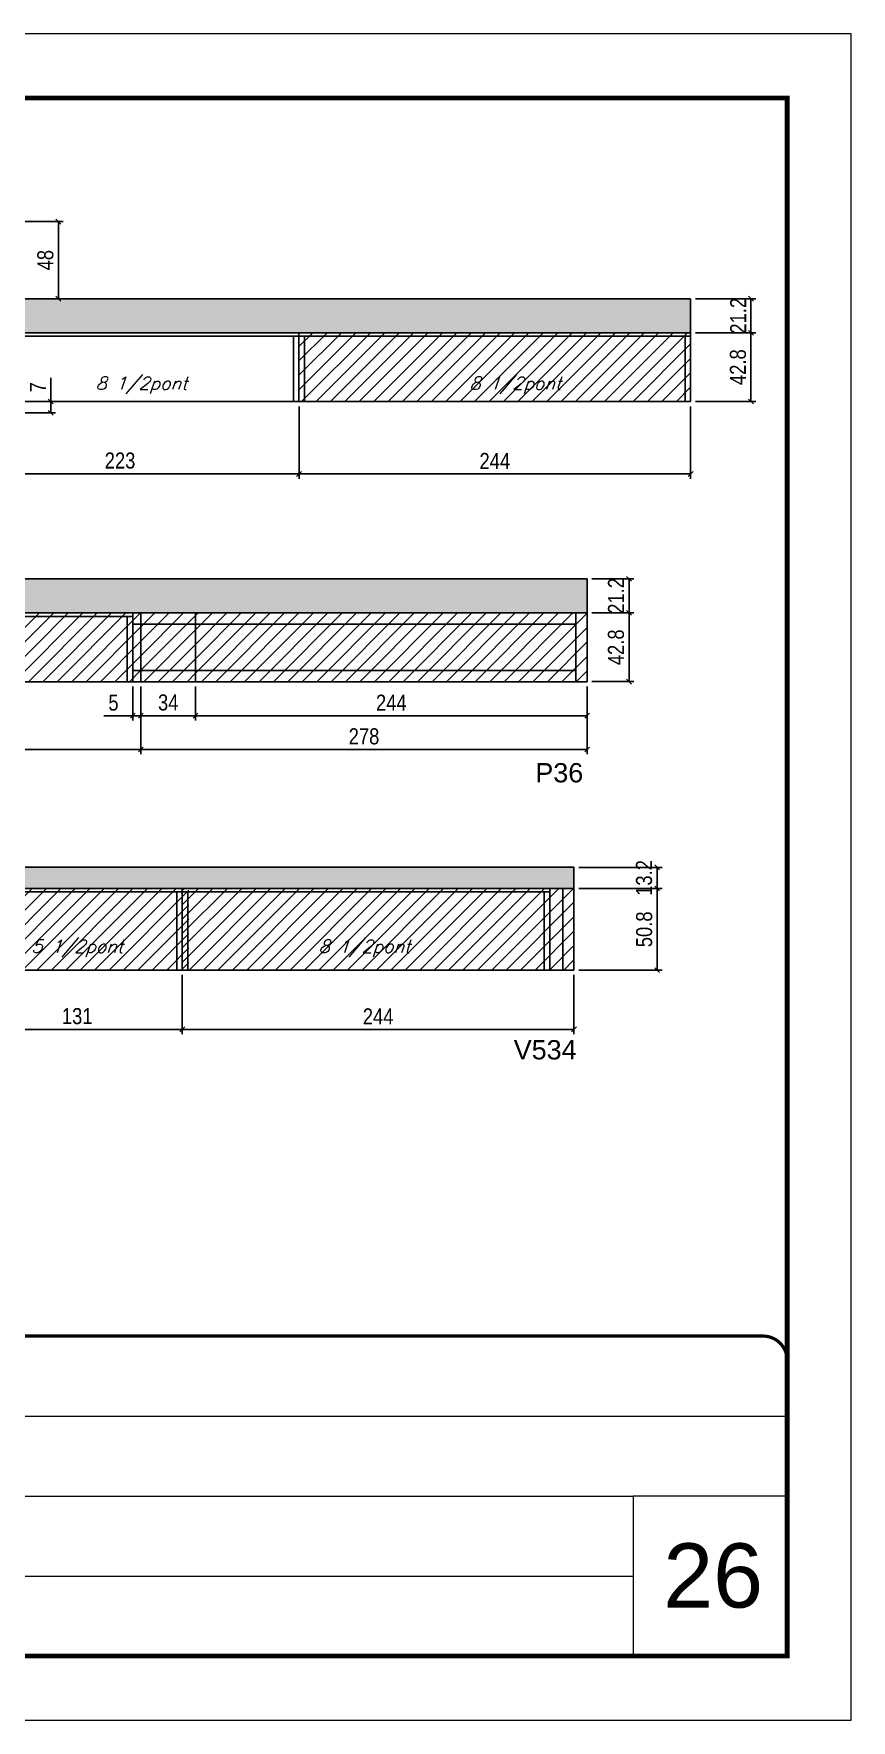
# Model space of a CAD drawing. Extents: x -21493 to -15213, y -12134 to 11887.
# Drawn here: x -18919 to -18410, y 3946 to 4996 of the extents above; entities that cross this region are included whole.
import ezdxf

# ---------------------------------------------------------------- set-up
doc = ezdxf.new("R2010")
doc.units = 0
doc.linetypes.add('CONTINUO', pattern=[0])
doc.linetypes.add('DASHED', pattern=[0.75, 0.5, -0.25])
for name, color, linetype in [('5', 5, 'Continuous'), ('COTA', 241, 'Continuous'), ('Painéis', 200, 'Continuous'), ('Reaproveitamento', 251, 'Continuous'), ('SARR_2.2x7', 40, 'Continuous'), ('SARR_3.5x7', 81, 'Continuous'), ('texto', 7, 'Continuous')]:
    doc.layers.add(name, color=color, linetype=linetype)
for name, color, linetype, lineweight in [('CARIMBO', 255, 'Continuous', 9), ('Folhas', 255, 'Continuous', 9), ('SARRAFO DE PRESSAO', 251, 'DASHED', 9)]:
    doc.layers.add(name, color=color, linetype=linetype, lineweight=lineweight)
doc.styles.add('ARIAL', font='arial.ttf')
doc.styles.add('COTA TECNICA', font='techl___.ttf', dxfattribs={"height": 10})
doc.styles.add('Romans', font='romans.shx')
doc.styles.get("Standard").update_dxf_attribs({"font": 'arial.ttf'})
doc.dimstyles.new('PAINEL', dxfattribs={"dimtxt": 10, "dimasz": 3, "dimexe": 3, "dimexo": 3, "dimgap": 3, "dimtad": 1, "dimdec": 1, "dimzin": 12, "dimdsep": 46, "dimtxsty": 'COTA TECNICA', "dimblk1": 'OBLIQUE', "dimblk2": 'OBLIQUE', "dimsah": 1, "dimcen": 0.9, "dimclrd": 4, "dimclre": 4, "dimclrt": 240, "dimadec": 1, "dimazin": 3, "dimtfac": 1, "dimtdec": 1, "dimtmove": 0, "dimatfit": 3, "dimfxl": 1, "dimtolj": 1, "dimtzin": 12, "dimarcsym": 0})
pattern_1 = [(45, (-161814.1976, -23747.117), (-4.49012806, 4.49012806), [])]

# ---------------------------------------------------------------- blocks, each defined once
blk = doc.blocks.new('_Oblique')
at = {"color": 0, "linetype": 'ByBlock', "lineweight": -2}
blk.add_line((-0.5, -0.5), (0.5, 0.5), dxfattribs=at)
blk = doc.blocks.new('*D251')
at = {"layer": 'COTA', "color": 4, "linetype": 'ByBlock', "lineweight": -2, "transparency": 16777216}
for p, q in [((-18957.7, 4409.8), (-18957.7, 4372.9)), ((-18826.7, 4409.8), (-18826.7, 4372.9)), ((-18957.7, 4375.9), (-18826.7, 4375.9))]:
    blk.add_line(p, q, dxfattribs=at)
at = {"layer": 'Defpoints', "color": 0, "linetype": 'ByBlock', "transparency": 16777216}
for p in [(-18957.7, 4412.8), (-18826.7, 4412.8), (-18826.7, 4375.9)]:
    blk.add_point(p, dxfattribs=at)
at = {"layer": 'COTA', "color": 4, "linetype": 'ByBlock', "lineweight": -2, "transparency": 16777216, "xscale": 3, "yscale": 3, "zscale": 3, "rotation": 180}
blk.add_blockref('_Oblique', (-18957.7, 4375.9), dxfattribs=at)
at = {"layer": 'COTA', "color": 4, "linetype": 'ByBlock', "lineweight": -2, "transparency": 16777216, "xscale": 3, "yscale": 3, "zscale": 3}
blk.add_blockref('_Oblique', (-18826.7, 4375.9), dxfattribs=at)
at = {"layer": 'COTA', "color": 240, "linetype": 'ByBlock', "transparency": 16777216, "insert": (-18892.2, 4384.1), "char_height": 10, "attachment_point": 5, "style": 'COTA TECNICA'}
blk.add_mtext('\\A1;131', dxfattribs=at)
blk = doc.blocks.new('*D258')
at = {"layer": 'COTA', "color": 4, "linetype": 'ByBlock', "lineweight": -2, "transparency": 16777216}
for p, q in [((-18582.7, 4409.8), (-18582.7, 4372.9)), ((-18826.7, 4389.8), (-18826.7, 4372.9)), ((-18826.7, 4375.9), (-18582.7, 4375.9))]:
    blk.add_line(p, q, dxfattribs=at)
at = {"layer": 'Defpoints', "color": 0, "linetype": 'ByBlock', "transparency": 16777216}
for p in [(-18582.7, 4412.8), (-18826.7, 4392.8), (-18582.7, 4375.9)]:
    blk.add_point(p, dxfattribs=at)
at = {"layer": 'COTA', "color": 4, "linetype": 'ByBlock', "lineweight": -2, "transparency": 16777216, "xscale": 3, "yscale": 3, "zscale": 3, "rotation": 180}
blk.add_blockref('_Oblique', (-18826.7, 4375.9), dxfattribs=at)
at = {"layer": 'COTA', "color": 4, "linetype": 'ByBlock', "lineweight": -2, "transparency": 16777216, "xscale": 3, "yscale": 3, "zscale": 3}
blk.add_blockref('_Oblique', (-18582.7, 4375.9), dxfattribs=at)
at = {"layer": 'COTA', "color": 240, "linetype": 'ByBlock', "transparency": 16777216, "insert": (-18704.7, 4384), "char_height": 10, "attachment_point": 5, "style": 'COTA TECNICA'}
blk.add_mtext('\\A1;244', dxfattribs=at)
blk = doc.blocks.new('*D262')
at = {"layer": 'COTA', "color": 4, "lineweight": -2, "transparency": 16777216}
for p, q in [((-18579.7, 4463.6), (-18527.8, 4463.6)), ((-18530.8, 4412.8), (-18530.8, 4463.6)), ((-18579.7, 4412.8), (-18527.8, 4412.8))]:
    blk.add_line(p, q, dxfattribs=at)
at = {"layer": 'Defpoints', "color": 0, "transparency": 16777216}
for p in [(-18582.7, 4463.6), (-18530.8, 4463.6), (-18582.7, 4412.8)]:
    blk.add_point(p, dxfattribs=at)
at = {"layer": 'COTA', "color": 4, "lineweight": -2, "transparency": 16777216, "xscale": 3, "yscale": 3, "zscale": 3}
for p, rotation in [((-18530.8, 4463.6), 90), ((-18530.8, 4412.8), 270)]:
    blk.add_blockref('_Oblique', p, dxfattribs=dict(at, rotation=rotation))
at = {"layer": 'COTA', "color": 240, "transparency": 16777216, "insert": (-18538.9, 4438.2), "char_height": 10, "attachment_point": 5, "rotation": 90, "style": 'COTA TECNICA'}
blk.add_mtext('\\A1;50.8', dxfattribs=at)
blk = doc.blocks.new('*D845')
at = {"layer": 'COTA', "color": 4, "lineweight": -2, "ltscale": 25, "transparency": 16777216}
for p, q in [((-18579.7, 4476.8), (-18527.8, 4476.8)), ((-18530.8, 4463.6), (-18530.8, 4476.8)), ((-18579.7, 4463.6), (-18527.8, 4463.6))]:
    blk.add_line(p, q, dxfattribs=at)
at = {"layer": 'Defpoints', "color": 0, "ltscale": 25, "transparency": 16777216}
for p in [(-18582.7, 4476.8), (-18530.8, 4476.8), (-18582.7, 4463.6)]:
    blk.add_point(p, dxfattribs=at)
at = {"layer": 'COTA', "color": 4, "lineweight": -2, "ltscale": 25, "transparency": 16777216, "xscale": 3, "yscale": 3, "zscale": 3}
for p, rotation in [((-18530.8, 4476.8), 90), ((-18530.8, 4463.6), 270)]:
    blk.add_blockref('_Oblique', p, dxfattribs=dict(at, rotation=rotation))
at = {"layer": 'COTA', "color": 240, "ltscale": 25, "transparency": 16777216, "insert": (-18539, 4470.2), "char_height": 10, "attachment_point": 5, "rotation": 90, "style": 'COTA TECNICA'}
blk.add_mtext('\\A1;13.2', dxfattribs=at)
blk = doc.blocks.new('*D264')
at = {"layer": 'COTA', "color": 4, "linetype": 'ByBlock', "lineweight": -2, "transparency": 16777216}
for p, q in [((-18754, 4763.8), (-18754, 4718.7)), ((-18510, 4763.8), (-18510, 4718.7)), ((-18754, 4721.7), (-18510, 4721.7))]:
    blk.add_line(p, q, dxfattribs=at)
at = {"layer": 'Defpoints', "color": 0, "linetype": 'ByBlock', "transparency": 16777216}
for p in [(-18754, 4766.8), (-18510, 4766.8), (-18510, 4721.7)]:
    blk.add_point(p, dxfattribs=at)
at = {"layer": 'COTA', "color": 4, "linetype": 'ByBlock', "lineweight": -2, "transparency": 16777216, "xscale": 3, "yscale": 3, "zscale": 3, "rotation": 180}
blk.add_blockref('_Oblique', (-18754, 4721.7), dxfattribs=at)
at = {"layer": 'COTA', "color": 4, "linetype": 'ByBlock', "lineweight": -2, "transparency": 16777216, "xscale": 3, "yscale": 3, "zscale": 3}
blk.add_blockref('_Oblique', (-18510, 4721.7), dxfattribs=at)
at = {"layer": 'COTA', "color": 240, "linetype": 'ByBlock', "transparency": 16777216, "insert": (-18632, 4729.8), "char_height": 10, "attachment_point": 5, "style": 'COTA TECNICA'}
blk.add_mtext('\\A1;244', dxfattribs=at)
blk = doc.blocks.new('*D266')
at = {"layer": 'COTA', "color": 4, "linetype": 'ByBlock', "lineweight": -2, "transparency": 16777216}
for p, q in [((-18507, 4830.8), (-18469.4, 4830.8)), ((-18472.4, 4809.6), (-18472.4, 4830.8)), ((-18507, 4809.6), (-18469.4, 4809.6))]:
    blk.add_line(p, q, dxfattribs=at)
at = {"layer": 'Defpoints', "color": 0, "linetype": 'ByBlock', "transparency": 16777216}
for p in [(-18510, 4830.8), (-18472.4, 4830.8), (-18510, 4809.6)]:
    blk.add_point(p, dxfattribs=at)
at = {"layer": 'COTA', "color": 4, "linetype": 'ByBlock', "lineweight": -2, "transparency": 16777216, "xscale": 3, "yscale": 3, "zscale": 3}
for p, rotation in [((-18472.4, 4830.8), 90), ((-18472.4, 4809.6), 270)]:
    blk.add_blockref('_Oblique', p, dxfattribs=dict(at, rotation=rotation))
at = {"layer": 'COTA', "color": 240, "linetype": 'ByBlock', "transparency": 16777216, "insert": (-18480.4, 4820.2), "char_height": 10, "attachment_point": 5, "rotation": 90, "style": 'COTA TECNICA'}
blk.add_mtext('\\A1;21.2', dxfattribs=at)
blk = doc.blocks.new('*D854')
at = {"layer": 'COTA', "color": 4, "lineweight": -2, "transparency": 16777216}
for p, q in [((-18977, 4756.8), (-18977, 4718.7)), ((-18754, 4763.8), (-18754, 4718.7)), ((-18977, 4721.7), (-18754, 4721.7))]:
    blk.add_line(p, q, dxfattribs=at)
at = {"layer": 'Defpoints', "color": 0, "transparency": 16777216}
for p in [(-18977, 4759.8), (-18754, 4766.8), (-18754, 4721.7)]:
    blk.add_point(p, dxfattribs=at)
at = {"layer": 'COTA', "color": 4, "lineweight": -2, "transparency": 16777216, "xscale": 3, "yscale": 3, "zscale": 3, "rotation": 180}
blk.add_blockref('_Oblique', (-18977, 4721.7), dxfattribs=at)
at = {"layer": 'COTA', "color": 4, "lineweight": -2, "transparency": 16777216, "xscale": 3, "yscale": 3, "zscale": 3}
blk.add_blockref('_Oblique', (-18754, 4721.7), dxfattribs=at)
at = {"layer": 'COTA', "color": 240, "transparency": 16777216, "insert": (-18865.5, 4730), "char_height": 10, "attachment_point": 5, "style": 'COTA TECNICA'}
blk.add_mtext('\\A1;223', dxfattribs=at)
blk = doc.blocks.new('*D855')
at = {"layer": 'COTA', "color": 4, "lineweight": -2, "transparency": 16777216}
for p, q in [((-18507, 4809.6), (-18469.4, 4809.6)), ((-18472.4, 4809.6), (-18472.4, 4766.8)), ((-18507, 4766.8), (-18469.4, 4766.8))]:
    blk.add_line(p, q, dxfattribs=at)
at = {"layer": 'Defpoints', "color": 0, "transparency": 16777216}
for p in [(-18510, 4809.6), (-18510, 4766.8), (-18472.4, 4766.8)]:
    blk.add_point(p, dxfattribs=at)
at = {"layer": 'COTA', "color": 4, "lineweight": -2, "transparency": 16777216, "xscale": 3, "yscale": 3, "zscale": 3}
for p, rotation in [((-18472.4, 4809.6), 90), ((-18472.4, 4766.8), 270)]:
    blk.add_blockref('_Oblique', p, dxfattribs=dict(at, rotation=rotation))
at = {"layer": 'COTA', "color": 240, "transparency": 16777216, "insert": (-18480.5, 4788.2), "char_height": 10, "attachment_point": 5, "rotation": 90, "style": 'COTA TECNICA'}
blk.add_mtext('\\A1;42.8', dxfattribs=at)
blk = doc.blocks.new('*D860')
at = {"layer": 'COTA', "color": 4, "lineweight": -2, "ltscale": 25, "transparency": 16777216}
for p, q in [((-18931, 4878.8), (-18900.9, 4878.8)), ((-18903.9, 4830.8), (-18903.9, 4878.8)), ((-18931, 4830.8), (-18900.9, 4830.8))]:
    blk.add_line(p, q, dxfattribs=at)
at = {"layer": 'Defpoints', "color": 0, "ltscale": 25, "transparency": 16777216}
for p in [(-18934, 4878.8), (-18903.9, 4878.8), (-18934, 4830.8)]:
    blk.add_point(p, dxfattribs=at)
at = {"layer": 'COTA', "color": 4, "lineweight": -2, "ltscale": 25, "transparency": 16777216, "xscale": 3, "yscale": 3, "zscale": 3}
for p, rotation in [((-18903.9, 4878.8), 90), ((-18903.9, 4830.8), 270)]:
    blk.add_blockref('_Oblique', p, dxfattribs=dict(at, rotation=rotation))
at = {"layer": 'COTA', "color": 240, "ltscale": 25, "transparency": 16777216, "insert": (-18912, 4854.8), "char_height": 10, "attachment_point": 5, "rotation": 90, "style": 'COTA TECNICA'}
blk.add_mtext('\\A1;48', dxfattribs=at)
blk = doc.blocks.new('*D267')
at = {"layer": 'COTA', "color": 4, "linetype": 'ByBlock', "lineweight": -2, "transparency": 16777216}
for p, q in [((-18852.5, 4589.4), (-18852.5, 4547.2)), ((-18574.5, 4589.4), (-18574.5, 4547.2)), ((-18852.5, 4550.2), (-18574.5, 4550.2))]:
    blk.add_line(p, q, dxfattribs=at)
at = {"layer": 'Defpoints', "color": 0, "linetype": 'ByBlock', "transparency": 16777216}
for p in [(-18852.5, 4592.4), (-18574.5, 4592.4), (-18574.5, 4550.2)]:
    blk.add_point(p, dxfattribs=at)
at = {"layer": 'COTA', "color": 4, "linetype": 'ByBlock', "lineweight": -2, "transparency": 16777216, "xscale": 3, "yscale": 3, "zscale": 3, "rotation": 180}
blk.add_blockref('_Oblique', (-18852.5, 4550.2), dxfattribs=at)
at = {"layer": 'COTA', "color": 4, "linetype": 'ByBlock', "lineweight": -2, "transparency": 16777216, "xscale": 3, "yscale": 3, "zscale": 3}
blk.add_blockref('_Oblique', (-18574.5, 4550.2), dxfattribs=at)
at = {"layer": 'COTA', "color": 240, "linetype": 'ByBlock', "transparency": 16777216, "insert": (-18713.5, 4558.3), "char_height": 10, "attachment_point": 5, "style": 'COTA TECNICA'}
blk.add_mtext('\\A1;278', dxfattribs=at)
blk = doc.blocks.new('*D861')
at = {"layer": 'COTA', "color": 4, "lineweight": -2, "ltscale": 25, "transparency": 16777216}
for p, q in [((-18571.5, 4635.2), (-18545.4, 4635.2)), ((-18548.4, 4592.4), (-18548.4, 4635.2)), ((-18571.5, 4592.4), (-18545.4, 4592.4))]:
    blk.add_line(p, q, dxfattribs=at)
at = {"layer": 'Defpoints', "color": 0, "ltscale": 25, "transparency": 16777216}
for p in [(-18574.5, 4635.2), (-18548.4, 4635.2), (-18574.5, 4592.4)]:
    blk.add_point(p, dxfattribs=at)
at = {"layer": 'COTA', "color": 4, "lineweight": -2, "ltscale": 25, "transparency": 16777216, "xscale": 3, "yscale": 3, "zscale": 3}
for p, rotation in [((-18548.4, 4635.2), 90), ((-18548.4, 4592.4), 270)]:
    blk.add_blockref('_Oblique', p, dxfattribs=dict(at, rotation=rotation))
at = {"layer": 'COTA', "color": 240, "ltscale": 25, "transparency": 16777216, "insert": (-18556.5, 4613.8), "char_height": 10, "attachment_point": 5, "rotation": 90, "style": 'COTA TECNICA'}
blk.add_mtext('\\A1;42.8', dxfattribs=at)
blk = doc.blocks.new('*D862')
at = {"layer": 'COTA', "color": 4, "lineweight": -2, "ltscale": 25, "transparency": 16777216}
for p, q in [((-19096.5, 4589.4), (-19096.5, 4547.2)), ((-18852.5, 4589.4), (-18852.5, 4547.2)), ((-19096.5, 4550.2), (-18852.5, 4550.2))]:
    blk.add_line(p, q, dxfattribs=at)
at = {"layer": 'Defpoints', "color": 0, "ltscale": 25, "transparency": 16777216}
for p in [(-19096.5, 4592.4), (-18852.5, 4592.4), (-18852.5, 4550.2)]:
    blk.add_point(p, dxfattribs=at)
at = {"layer": 'COTA', "color": 4, "lineweight": -2, "ltscale": 25, "transparency": 16777216, "xscale": 3, "yscale": 3, "zscale": 3, "rotation": 180}
blk.add_blockref('_Oblique', (-19096.5, 4550.2), dxfattribs=at)
at = {"layer": 'COTA', "color": 4, "lineweight": -2, "ltscale": 25, "transparency": 16777216, "xscale": 3, "yscale": 3, "zscale": 3}
blk.add_blockref('_Oblique', (-18852.5, 4550.2), dxfattribs=at)
at = {"layer": 'COTA', "color": 240, "ltscale": 25, "transparency": 16777216, "insert": (-18974.5, 4558.3), "char_height": 10, "attachment_point": 5, "style": 'COTA TECNICA'}
blk.add_mtext('\\A1;244', dxfattribs=at)
blk = doc.blocks.new('*D863')
at = {"layer": 'COTA', "color": 4, "lineweight": -2, "ltscale": 25, "transparency": 16777216}
for p, q in [((-18857.5, 4589.4), (-18857.5, 4568.2)), ((-18852.5, 4589.4), (-18852.5, 4568.2)), ((-18857.5, 4571.2), (-18875.6, 4571.2)), ((-18852.5, 4571.2), (-18857.5, 4571.2)), ((-18852.5, 4571.2), (-18849.5, 4571.2))]:
    blk.add_line(p, q, dxfattribs=at)
at = {"layer": 'Defpoints', "color": 0, "ltscale": 25, "transparency": 16777216}
for p in [(-18857.5, 4592.4), (-18852.5, 4592.4), (-18857.5, 4571.2)]:
    blk.add_point(p, dxfattribs=at)
at = {"layer": 'COTA', "color": 4, "lineweight": -2, "ltscale": 25, "transparency": 16777216, "xscale": 3, "yscale": 3, "zscale": 3}
blk.add_blockref('_Oblique', (-18857.5, 4571.2), dxfattribs=at)
at = {"layer": 'COTA', "color": 4, "lineweight": -2, "ltscale": 25, "transparency": 16777216, "xscale": 3, "yscale": 3, "zscale": 3, "rotation": 180}
blk.add_blockref('_Oblique', (-18852.5, 4571.2), dxfattribs=at)
at = {"layer": 'COTA', "color": 240, "ltscale": 25, "transparency": 16777216, "insert": (-18869.6, 4579.3), "char_height": 10, "attachment_point": 5, "style": 'COTA TECNICA'}
blk.add_mtext('\\A1;5', dxfattribs=at)
blk = doc.blocks.new('*D270')
at = {"layer": 'COTA', "color": 4, "lineweight": -2, "ltscale": 25, "transparency": 16777216}
for p, q in [((-18571.5, 4656.4), (-18545.4, 4656.4)), ((-18548.4, 4635.2), (-18548.4, 4656.4)), ((-18571.5, 4635.2), (-18545.4, 4635.2))]:
    blk.add_line(p, q, dxfattribs=at)
at = {"layer": 'Defpoints', "color": 0, "ltscale": 25, "transparency": 16777216}
for p in [(-18574.5, 4656.4), (-18548.4, 4656.4), (-18574.5, 4635.2)]:
    blk.add_point(p, dxfattribs=at)
at = {"layer": 'COTA', "color": 4, "lineweight": -2, "ltscale": 25, "transparency": 16777216, "xscale": 3, "yscale": 3, "zscale": 3}
for p, rotation in [((-18548.4, 4656.4), 90), ((-18548.4, 4635.2), 270)]:
    blk.add_blockref('_Oblique', p, dxfattribs=dict(at, rotation=rotation))
at = {"layer": 'COTA', "color": 240, "ltscale": 25, "transparency": 16777216, "insert": (-18556.5, 4645.8), "char_height": 10, "attachment_point": 5, "rotation": 90, "style": 'COTA TECNICA'}
blk.add_mtext('\\A1;21.2', dxfattribs=at)
blk = doc.blocks.new('*D864')
at = {"layer": 'COTA', "color": 4, "lineweight": -2, "ltscale": 25, "transparency": 16777216}
for p, q in [((-18852.5, 4589.4), (-18852.5, 4568.2)), ((-18818.5, 4589.4), (-18818.5, 4568.2)), ((-18852.5, 4571.2), (-18818.5, 4571.2))]:
    blk.add_line(p, q, dxfattribs=at)
at = {"layer": 'Defpoints', "color": 0, "ltscale": 25, "transparency": 16777216}
for p in [(-18852.5, 4592.4), (-18818.5, 4592.4), (-18818.5, 4571.2)]:
    blk.add_point(p, dxfattribs=at)
at = {"layer": 'COTA', "color": 4, "lineweight": -2, "ltscale": 25, "transparency": 16777216, "xscale": 3, "yscale": 3, "zscale": 3, "rotation": 180}
blk.add_blockref('_Oblique', (-18852.5, 4571.2), dxfattribs=at)
at = {"layer": 'COTA', "color": 4, "lineweight": -2, "ltscale": 25, "transparency": 16777216, "xscale": 3, "yscale": 3, "zscale": 3}
blk.add_blockref('_Oblique', (-18818.5, 4571.2), dxfattribs=at)
at = {"layer": 'COTA', "color": 240, "ltscale": 25, "transparency": 16777216, "insert": (-18835.5, 4579.4), "char_height": 10, "attachment_point": 5, "style": 'COTA TECNICA'}
blk.add_mtext('\\A1;34', dxfattribs=at)
blk = doc.blocks.new('*D271')
at = {"layer": 'COTA', "color": 4, "lineweight": -2, "ltscale": 25, "transparency": 16777216}
for p, q in [((-18818.5, 4589.4), (-18818.5, 4568.2)), ((-18574.5, 4589.4), (-18574.5, 4568.2)), ((-18818.5, 4571.2), (-18574.5, 4571.2))]:
    blk.add_line(p, q, dxfattribs=at)
at = {"layer": 'Defpoints', "color": 0, "ltscale": 25, "transparency": 16777216}
for p in [(-18818.5, 4592.4), (-18574.5, 4592.4), (-18574.5, 4571.2)]:
    blk.add_point(p, dxfattribs=at)
at = {"layer": 'COTA', "color": 4, "lineweight": -2, "ltscale": 25, "transparency": 16777216, "xscale": 3, "yscale": 3, "zscale": 3, "rotation": 180}
blk.add_blockref('_Oblique', (-18818.5, 4571.2), dxfattribs=at)
at = {"layer": 'COTA', "color": 4, "lineweight": -2, "ltscale": 25, "transparency": 16777216, "xscale": 3, "yscale": 3, "zscale": 3}
blk.add_blockref('_Oblique', (-18574.5, 4571.2), dxfattribs=at)
at = {"layer": 'COTA', "color": 240, "ltscale": 25, "transparency": 16777216, "insert": (-18696.5, 4579.3), "char_height": 10, "attachment_point": 5, "style": 'COTA TECNICA'}
blk.add_mtext('\\A1;244', dxfattribs=at)
blk = doc.blocks.new('*D875')
at = {"layer": 'COTA', "color": 4, "lineweight": -2, "ltscale": 25, "transparency": 16777216}
for p, q in [((-18908.7, 4766.8), (-18908.7, 4781.6)), ((-18931, 4766.8), (-18905.7, 4766.8)), ((-18931, 4759.8), (-18905.7, 4759.8)), ((-18908.7, 4759.8), (-18908.7, 4766.8))]:
    blk.add_line(p, q, dxfattribs=at)
at = {"layer": 'Defpoints', "color": 0, "ltscale": 25, "transparency": 16777216}
for p in [(-18934, 4766.8), (-18934, 4759.8), (-18908.7, 4766.8)]:
    blk.add_point(p, dxfattribs=at)
at = {"layer": 'COTA', "color": 4, "lineweight": -2, "ltscale": 25, "transparency": 16777216, "xscale": 3, "yscale": 3, "zscale": 3}
for p, rotation in [((-18908.7, 4766.8), 90), ((-18908.7, 4759.8), 270)]:
    blk.add_blockref('_Oblique', p, dxfattribs=dict(at, rotation=rotation))
at = {"layer": 'COTA', "color": 240, "ltscale": 25, "transparency": 16777216, "insert": (-18916.7, 4775.7), "char_height": 10, "attachment_point": 5, "rotation": 90, "style": 'COTA TECNICA'}
blk.add_mtext('\\A1;7', dxfattribs=at)
blk = doc.blocks.new('9999999999')
at = {"color": 30, "linetype": 'CONTINUO'}
for p, q in [((98564.6, 34379.6), (99584, 34379.6)), ((98564.6, 34329.8), (99488, 34329.8)), ((99584, 34329.8), (99488, 34329.8)), ((99488, 34329.8), (99488, 34230.2)), ((98564.6, 34280), (99488, 34280))]:
    blk.add_line(p, q, dxfattribs=at)
at = {"color": 30, "linetype": 'CONTINUO', "const_width": 2}
blk.add_lwpolyline([(99584, 34230.2), (99584, 34414.4, 0.414214), (99569, 34429.4), (98229, 34429.4, 0.414214), (98214, 34414.4), (98214, 34245.2, 0.414214), (98229, 34230.2), (99584, 34230.2)], format="xyb", dxfattribs=at)
at = {"layer": 'Folhas'}
blk.add_lwpolyline([(98139, 34190.2), (99624, 34190.2), (99624, 35240.2), (98139, 35240.2)], close=True, dxfattribs=at)
at = {"layer": 'Folhas', "color": 30, "const_width": 3}
blk.add_lwpolyline([(98214, 34230.2), (99584, 34230.2), (99584, 35200.2), (98214, 35200.2)], close=True, dxfattribs=at)

msp = doc.modelspace()

# ---------------------------------------------------------------- hatches: boundary and pattern name
at = {"layer": 'COTA', "ltscale": 25}
h = msp.add_hatch(dxfattribs=at)
h.set_pattern_fill('AR-CONC', color=256, scale=0.03)
h.set_pattern_definition([(50, (-166005.4725, -18876.645), (5.46554007, -0.47817257), [0.5715, -6.2865]), (355, (-166005.4725, -18876.645), (-1.05730264, 5.73170536), [0.4572, -5.02921753]), (100.4514447, (-166005.017, -18876.685), (4.40823741, 5.25353256), [0.48570026, -5.34270734]), (46.1842, (-166005.4725, -18875.121), (8.13237123, -1.26126984), [0.85725, -9.42975]), (96.6355576, (-166004.795, -18875.226), (7.12212402, 7.42278374), [0.7285507, -8.01406824]), (351.184151, (-166005.4725, -18875.121), (7.122124, 7.42278374), [0.685799, -7.54379196]), (21, (-166004.7105, -18875.502), (4.54843174, -3.06795595), [0.5715, -6.2865]), (326, (-166004.7105, -18875.502), (1.85406085, 5.52563898), [0.4572, -5.0292]), (71.451445, (-166004.3314, -18875.758), (6.40249258, 2.45768307), [0.48570026, -5.34269813]), (37.5, (-166005.4725, -18876.645), (0.092658098, 2.536651166), [0, -4.96824, 0, -5.1054, 0, -5.04825]), (7.5, (-166005.4725, -18876.645), (2.004589875, 3.005417245), [0, -2.91084, 0, -4.85394, 0, -1.92405]), (327.5, (-166007.1717, -18876.645), (4.067717855, -0.17186232), [0, -1.905, 0, -5.9436, 0, -7.8867]), (317.5, (-166007.9337, -18876.645), (4.44387544, 0.76279473), [0, -2.4765, 0, -3.94716, 0, -5.6007])])
h.paths.add_polyline_path([(-18977.01, 4809.64), (-18754.01, 4809.64), (-18510.01, 4809.64), (-18510.01, 4830.84), (-18934.01, 4830.84), (-19516.01, 4830.84), (-19516.01, 4816.84), (-19021.01, 4816.84), (-19021.01, 4759.84), (-18977.01, 4759.84)])
h = msp.add_hatch(dxfattribs=at)
h.set_pattern_fill('AR-CONC', color=256, scale=0.03)
h.set_pattern_definition([(50, (-157052.0014, -19157.5117), (5.46554007, -0.47817257), [0.5715, -6.2865]), (355, (-157052.0014, -19157.512), (-1.05730264, 5.73170536), [0.4572, -5.02921753]), (100.4514447, (-157051.546, -19157.5516), (4.40823741, 5.25353256), [0.48570026, -5.34270734]), (46.1842, (-157052.0014, -19155.988), (8.13237123, -1.26126984), [0.85725, -9.42975]), (96.6355576, (-157051.324, -19156.093), (7.122124, 7.42278374), [0.7285507, -8.01406824]), (351.184151, (-157052.001, -19155.988), (7.122124, 7.42278374), [0.685799, -7.54379196]), (21, (-157051.2394, -19156.3687), (4.54843174, -3.06795595), [0.5715, -6.2865]), (326, (-157051.2394, -19156.369), (1.85406085, 5.52563898), [0.4572, -5.0292]), (71.451445, (-157050.8603, -19156.6244), (6.40249258, 2.45768307), [0.48570026, -5.34269813]), (37.5, (-157052.0014, -19157.5117), (0.092658098, 2.536651166), [0, -4.96824, 0, -5.1054, 0, -5.04825]), (7.5, (-157052.0014, -19157.5117), (2.004589875, 3.005417245), [0, -2.91084, 0, -4.85394, 0, -1.92405]), (327.5, (-157053.7006, -19157.5117), (4.067717855, -0.17186232), [0, -1.905, 0, -5.9436, 0, -7.8867]), (317.5, (-157054.4626, -19157.5117), (4.44387544, 0.76279473), [0, -2.4765, 0, -3.94716, 0, -5.6007])])
h.paths.add_polyline_path([(-19744.52, 4656.37), (-19744.52, 4635.17), (-18574.52, 4635.17), (-18574.52, 4656.37)])
at = {"layer": 'COTA', "linetype": 'ByBlock'}
h = msp.add_hatch(dxfattribs=at)
h.set_pattern_fill('AR-CONC', color=256, scale=0.03)
h.set_pattern_definition([(50, (-161834.794, -27221.358), (5.46554007, -0.47817257), [0.5715, -6.2865]), (355, (-161834.794, -27221.358), (-1.05730264, 5.73170536), [0.4572, -5.02921753]), (100.4514447, (-161834.339, -27221.398), (4.40823741, 5.25353256), [0.48570026, -5.34270734]), (46.1842, (-161834.794, -27219.834), (8.13237123, -1.26126984), [0.85725, -9.42975]), (96.6355576, (-161834.1165, -27219.939), (7.12212402, 7.42278374), [0.7285507, -8.01406824]), (351.184151, (-161834.794, -27219.834), (7.122124, 7.42278374), [0.685799, -7.54379196]), (21, (-161834.032, -27220.215), (4.54843174, -3.06795595), [0.5715, -6.2865]), (326, (-161834.032, -27220.215), (1.85406085, 5.52563898), [0.4572, -5.0292]), (71.451445, (-161833.653, -27220.471), (6.40249258, 2.45768307), [0.48570026, -5.34269813]), (37.5, (-161834.7942, -27221.3581), (0.092658098, 2.536651166), [0, -4.96824, 0, -5.1054, 0, -5.04825]), (7.5, (-161834.7942, -27221.358), (2.004589875, 3.005417245), [0, -2.91084, 0, -4.85394, 0, -1.92405]), (327.5, (-161836.4935, -27221.3581), (4.067717855, -0.17186232), [0, -1.905, 0, -5.9436, 0, -7.8867]), (317.5, (-161837.2555, -27221.358), (4.44387544, 0.76279473), [0, -2.4765, 0, -3.94716, 0, -5.6007])])
h.paths.add_polyline_path([(-19201.69, 4463.65), (-18582.69, 4463.65), (-18582.69, 4476.85), (-19221.69, 4476.85), (-19221.69, 4412.85), (-19201.69, 4412.85)])
at = {"layer": 'Reaproveitamento', "linetype": 'ByBlock'}
h = msp.add_hatch(dxfattribs=at)
h.set_pattern_fill('ANSI31', color=256, scale=2)
h.set_pattern_definition([(45, (-161823.769, -27191.865), (-4.49012806, 4.49012806), [])])
h.paths.add_polyline_path([(-18754.01, 4809.64), (-18754.01, 4766.84), (-18510.01, 4766.84), (-18510.01, 4809.64)])
h.paths.add_polyline_path([(-18655.6, 4768.88), (-18587.98, 4768.88), (-18582.48, 4784.85), (-18650.1, 4784.85)], flags=24)
h = msp.add_hatch(dxfattribs=at)
h.set_pattern_fill('ANSI31', color=256, scale=2)
h.set_pattern_definition(pattern_1)
h.paths.add_polyline_path([(-18852.52, 4592.37), (-18852.52, 4635.17), (-19096.52, 4635.17), (-19096.52, 4592.37)])
h = msp.add_hatch(dxfattribs=at)
h.set_pattern_fill('ANSI31', color=256, scale=2)
h.set_pattern_definition(pattern_1)
h.paths.add_polyline_path([(-18818.52, 4635.17), (-18852.52, 4635.17), (-18852.52, 4592.37), (-18818.52, 4592.37)])
h = msp.add_hatch(dxfattribs=at)
h.set_pattern_fill('ANSI31', color=256, scale=2)
h.set_pattern_definition(pattern_1)
h.paths.add_polyline_path([(-18574.52, 4592.37), (-18574.52, 4635.17), (-18818.52, 4635.17), (-18818.52, 4592.37)])
h = msp.add_hatch(dxfattribs=at)
h.set_pattern_fill('ANSI31', color=256, scale=2)
h.set_pattern_definition([(45, (-161834.794, -27221.358), (-4.49012806, 4.49012806), [])])
h.paths.add_polyline_path([(-18822.69, 4463.65), (-18957.69, 4463.65), (-18957.69, 4412.85), (-18822.69, 4412.85)])
h = msp.add_hatch(dxfattribs=at)
h.set_pattern_fill('ANSI31', color=256, scale=2)
h.set_pattern_definition([(45, (-161838.794, -27221.358), (-4.49012806, 4.49012806), [])])
h.paths.add_polyline_path([(-18582.69, 4412.85), (-18582.69, 4463.65), (-18826.69, 4463.65), (-18826.69, 4412.85)])

# ---------------------------------------------------------------- linework, layer by layer
at = {"layer": 'COTA', "linetype": 'ByBlock'}
for p, q in [((-18934.01, 4830.84), (-18510.01, 4830.84)), ((-18510.01, 4809.64), (-18510.01, 4830.84)), ((-18582.69, 4476.85), (-19221.69, 4476.85)), ((-18582.69, 4463.65), (-18582.69, 4476.85))]:
    msp.add_line(p, q, dxfattribs=at)
at = {"layer": 'COTA', "ltscale": 25}
for p in [(-19077.52, 4656.37), (-18574.52, 4635.17)]:
    msp.add_line(p, (-18574.52, 4656.37), dxfattribs=at)
at = {"layer": 'Painéis', "linetype": 'ByBlock'}
for p, q in [((-18754.01, 4809.64), (-18977.01, 4809.64)), ((-18754.01, 4809.64), (-18510.01, 4809.64)), ((-18754.01, 4766.84), (-18754.01, 4809.64)), ((-18510.01, 4809.64), (-18510.01, 4766.84)), ((-18934.01, 4766.84), (-18510.01, 4766.84)), ((-18754.01, 4766.84), (-18510.01, 4766.84)), ((-19096.52, 4635.17), (-18574.52, 4635.17)), ((-18852.52, 4592.37), (-18852.52, 4635.17)), ((-18818.52, 4592.37), (-18818.52, 4635.17)), ((-18574.52, 4592.37), (-18574.52, 4635.17)), ((-19096.52, 4592.37), (-18574.52, 4592.37)), ((-18582.69, 4463.65), (-19201.69, 4463.65)), ((-18826.69, 4412.85), (-18826.69, 4463.65)), ((-18582.69, 4412.85), (-18582.69, 4463.65)), ((-18582.69, 4412.85), (-19201.69, 4412.85))]:
    msp.add_line(p, q, dxfattribs=at)
at = {"layer": 'SARR_2.2x7', "linetype": 'Continuous'}
for p, q in [((-18510.01, 4807.44), (-18962.01, 4807.44)), ((-18857.52, 4632.97), (-19081.54, 4632.97)), ((-18857.52, 4632.97), (-18857.52, 4635.17)), ((-18581.52, 4592.37), (-18581.52, 4635.17)), ((-18581.52, 4628.17), (-18857.52, 4628.17)), ((-18857.52, 4599.37), (-18581.52, 4599.37)), ((-18589.69, 4463.65), (-18589.69, 4412.85)), ((-18597.69, 4461.45), (-19186.71, 4461.45))]:
    msp.add_line(p, q, dxfattribs=at)
at = {"layer": 'SARR_3.5x7'}
for p, q in [((-18757.51, 4807.44), (-18757.51, 4766.84)), ((-18750.51, 4807.44), (-18750.51, 4766.84)), ((-18513.51, 4807.44), (-18513.51, 4766.84)), ((-18861.02, 4632.97), (-18861.02, 4592.37)), ((-18857.52, 4632.97), (-18857.52, 4592.37)), ((-18574.52, 4635.17), (-18574.52, 4592.37)), ((-18597.69, 4463.65), (-18597.69, 4412.85)), ((-18830.19, 4461.45), (-18830.19, 4412.85)), ((-18823.19, 4461.45), (-18823.19, 4412.85)), ((-18601.19, 4461.45), (-18601.19, 4412.85))]:
    msp.add_line(p, q, dxfattribs=at)

# ---------------------------------------------------------------- block references
at = {"layer": 'SARRAFO DE PRESSAO', "color": 6, "linetype": 'ByBlock'}
msp.add_blockref('9999999999', (-118033.89, -30244.42), dxfattribs=at)

# ---------------------------------------------------------------- texts
at = {"layer": '5', "linetype": 'Continuous'}
for s, rotation, p in [('P36', 0.00004, (-18606.74, 4529.7)), ('V534', 359.99996, (-18620.21, 4357.22))]:
    msp.add_text(s, height=12, rotation=rotation, dxfattribs=at).set_placement(p)
at = {"layer": 'CARIMBO', "style": 'ARIAL'}
msp.add_text('26', height=40, dxfattribs=at).set_placement((-18527.05, 4015.93))
at = {"layer": 'texto', "color": 2, "char_height": 8, "attachment_point": 5, "style": 'Romans'}
for s, insert in [('{\\Q19;\\C256;8 1/2pont}', (-18852.17, 4776.86)), ('{\\Q19;\\C256;8 1/2pont}', (-18619.23, 4776.86)), ('{\\Q19;\\C256;5 1/2pont}', (-18892.18, 4426.3)), ('{\\Q19;\\C256;8 1/2pont}', (-18713.23, 4426.3))]:
    msp.add_mtext(s, dxfattribs=dict(at, insert=insert))

# ---------------------------------------------------------------- dimensions: what is measured, and where the dimension line sits
at = {"layer": 'COTA', "ltscale": 25}
for base, p1, p2, picture, middle in [((-18903.91, 4878.84), (-18934.01, 4830.84), (-18934.01, 4878.84), '*D860', (-18912.01, 4854.84)), ((-18908.67, 4766.84), (-18934.01, 4759.84), (-18934.01, 4766.84), '*D875', (-18916.74, 4775.7)), ((-18548.41, 4635.17), (-18574.52, 4592.37), (-18574.52, 4635.17), '*D861', (-18556.51, 4613.77))]:
    dim = msp.add_linear_dim(base=base, p1=p1, p2=p2, angle=90, dimstyle='PAINEL', dxfattribs=at)
    dim.commit()
    dim.dimension.update_dxf_attribs({"geometry": picture, "text_midpoint": middle})
at = {"layer": 'COTA', "linetype": 'ByBlock'}
dim = msp.add_linear_dim(base=(-18472.37, 4830.84), p1=(-18510.01, 4809.64), p2=(-18510.01, 4830.84), angle=90, dimstyle='PAINEL', dxfattribs=at)
dim.commit()
dim.dimension.update_dxf_attribs({"geometry": '*D266', "text_midpoint": (-18472.37, 4820.24), "dimtype": 160})
at = {"layer": 'COTA'}
for base, p1, p2, picture, middle in [((-18472.37, 4766.84), (-18510.01, 4809.64), (-18510.01, 4766.84), '*D855', (-18480.46, 4788.24)), ((-18530.8, 4463.65), (-18582.69, 4412.85), (-18582.69, 4463.65), '*D262', (-18538.93, 4438.25))]:
    dim = msp.add_linear_dim(base=base, p1=p1, p2=p2, angle=90, dimstyle='PAINEL', dxfattribs=at)
    dim.commit()
    dim.dimension.update_dxf_attribs({"geometry": picture, "text_midpoint": middle})
dim = msp.add_linear_dim(base=(-18754.01, 4721.75), p1=(-18977.01, 4759.84), p2=(-18754.01, 4766.84), dimstyle='PAINEL', dxfattribs=at)
dim.commit()
dim.dimension.update_dxf_attribs({"geometry": '*D854', "text_midpoint": (-18865.51, 4729.97)})
at = {"layer": 'COTA', "linetype": 'ByBlock'}
for base, p1, p2, picture, middle in [((-18510.01, 4721.75), (-18754.01, 4766.84), (-18510.01, 4766.84), '*D264', (-18632.01, 4729.82)), ((-18574.52, 4550.22), (-18852.52, 4592.37), (-18574.52, 4592.37), '*D267', (-18713.52, 4558.32)), ((-18826.69, 4375.88), (-18957.69, 4412.85), (-18826.69, 4412.85), '*D251', (-18892.19, 4384.1)), ((-18582.69, 4375.88), (-18826.69, 4392.85), (-18582.69, 4412.85), '*D258', (-18704.69, 4383.95))]:
    dim = msp.add_linear_dim(base=base, p1=p1, p2=p2, dimstyle='PAINEL', override={"dimtmove": 1}, dxfattribs=at)
    dim.commit()
    dim.dimension.update_dxf_attribs({"geometry": picture, "text_midpoint": middle})
at = {"layer": 'COTA', "ltscale": 25}
for base, p1, p2, picture, middle in [((-18548.41, 4656.37), (-18574.52, 4635.17), (-18574.52, 4656.37), '*D270', (-18548.41, 4645.77)), ((-18530.8, 4476.85), (-18582.69, 4463.65), (-18582.69, 4476.85), '*D845', (-18530.8, 4470.25))]:
    dim = msp.add_linear_dim(base=base, p1=p1, p2=p2, angle=90, dimstyle='PAINEL', dxfattribs=at)
    dim.commit()
    dim.dimension.update_dxf_attribs({"geometry": picture, "text_midpoint": middle, "dimtype": 160})
dim = msp.add_linear_dim(base=(-18852.52, 4550.22), p1=(-19096.52, 4592.37), p2=(-18852.52, 4592.37), dimstyle='PAINEL', override={"dimtmove": 1}, dxfattribs=at)
dim.commit()
dim.dimension.update_dxf_attribs({"geometry": '*D862', "text_midpoint": (-18974.52, 4558.29)})
for base, p1, p2, picture, middle in [((-18857.52, 4571.21), (-18852.52, 4592.37), (-18857.52, 4592.37), '*D863', (-18869.56, 4579.32)), ((-18818.52, 4571.21), (-18852.52, 4592.37), (-18818.52, 4592.37), '*D864', (-18835.52, 4579.43)), ((-18574.52, 4571.21), (-18818.52, 4592.37), (-18574.52, 4592.37), '*D271', (-18696.52, 4579.29))]:
    dim = msp.add_linear_dim(base=base, p1=p1, p2=p2, dimstyle='PAINEL', dxfattribs=at)
    dim.commit()
    dim.dimension.update_dxf_attribs({"geometry": picture, "text_midpoint": middle})

doc.saveas('drawing.dxf')
